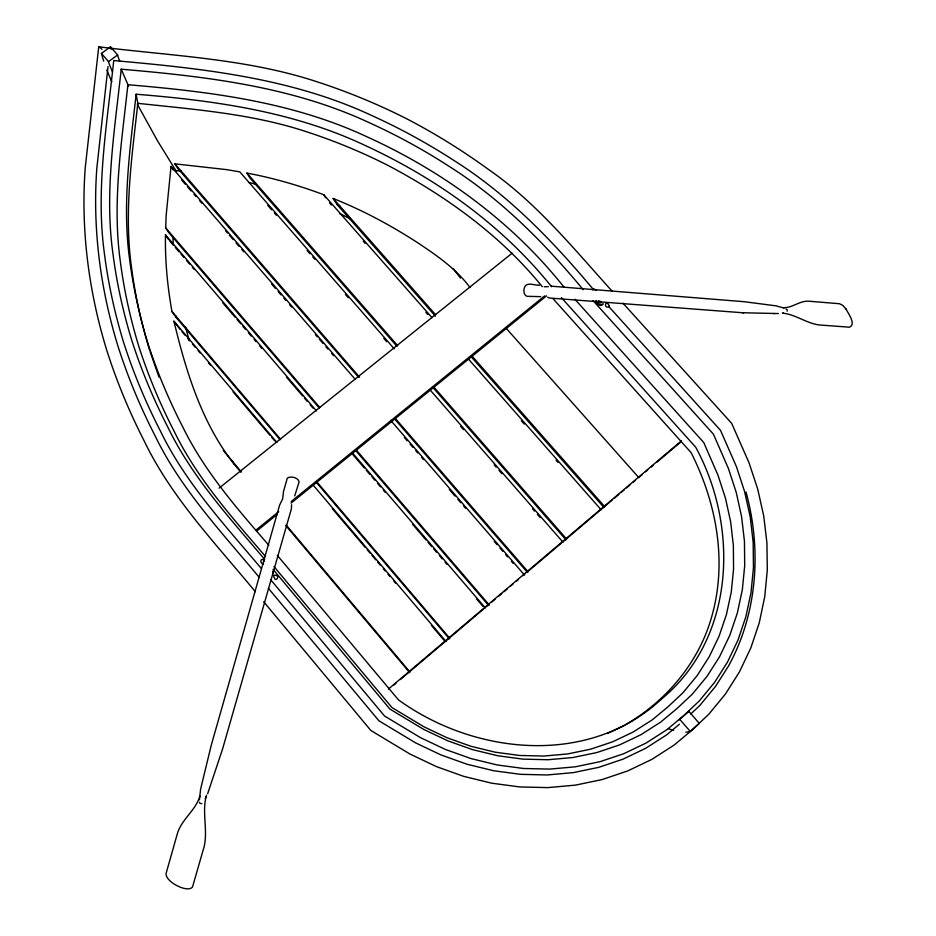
<?xml version="1.0" encoding="UTF-8"?>
<svg xmlns="http://www.w3.org/2000/svg" width="936" height="936" viewBox="0 0 936 936"><rect width="100%" height="100%" fill="white"/><g stroke="black" fill="none" stroke-linecap="round" stroke-linejoin="round"><path stroke-width="1.4" d="M199.438 799.777L200.62 789.071L211.255 745.231L279.63 505.066L282.684 498.853L283.491 491.564L287.293 478.156C290.499 475.675 298.654 477.652 299.087 481.993L294.7 495.928M316.438 410.927L165.485 234.831C164.97 260.536 167.439 286.24 171.967 311.524L176.038 317.327L280.098 439.733M319.246 408.026L168.843 232.713L165.719 227.904L166.128 215.689L171.019 166.409L355.352 379.501M98.689 47.256L99.111 46.823C172.435 56.055 247.513 58.57 318.193 82.169C348.414 92.032 377.816 104.212 406.201 118.521C434.749 133.345 462.127 150.31 488.147 169.205C536.363 202.48 573.241 248.169 612.179 291.248M291.599 504.703L291.377 508.903L222.557 749.057L207.628 793.775M206.458 795.284C201.638 812.003 208.108 829.752 204.095 846.799L192.524 886.965C187.656 893.482 164.911 881.595 166.105 873.382L177.454 833.356C181.748 819.187 195.612 810.517 199.894 796.138M551.596 286.732C501.661 224.488 434.947 177.337 362.7 144.331C291.739 111.29 213.42 100.433 136.141 94.232L137.838 103.323C131.8 157.611 123.891 212.449 131.449 267.029C135.123 295.39 141.324 323.365 149.76 350.684M136.141 94.232C130.022 149.058 122.008 204.457 129.636 259.588C133.345 288.241 139.604 316.497 148.145 344.109C157.4 372.692 169.065 400.432 182.859 427.132C204.493 471.334 236.855 508.377 268.843 545.279M583.245 289.75C544.541 243.032 501.579 199.637 450.111 166.994C424.277 150.216 397.238 135.369 369.17 122.651C291.564 86.393 205.569 76.424 121.212 69.194C114.73 130.057 104.411 191.459 112.811 252.697C116.602 282.567 123.072 312.027 131.917 340.798C141.5 370.597 153.621 399.52 167.942 427.354C191.985 476.974 229.308 517.655 264.631 559.33M108.014 66.561L96.829 168.211C92.418 228.407 100.339 289.154 118.147 346.741C127.893 377.22 140.224 406.797 154.814 435.275C180.566 488.744 221.434 532.011 259.073 577.149M98.725 46.823L85.246 167.661C80.636 229.18 88.616 291.307 106.739 350.204C116.637 381.338 129.191 411.571 144.05 440.669C171.405 497.695 215.572 543.36 255.329 591.704M592.348 289.774L594.032 288.931L595.998 290.523M206.505 796.243L205.288 798.654M603.229 303.697C600.912 306.329 597.074 302.89 596.08 300.479M602.772 304.586C600.467 307.219 596.641 303.779 595.647 301.369M690.756 714.016L699.8 705.487L715.525 686.416L728.641 665.824C757.505 613.162 761.775 549.514 746.027 492.09M685.795 732.151A278.062 58.535 50 0 0 690.241 731.437L699.297 723.388L688.884 711.418L687.89 711.945M678.846 719.959L688.884 711.418M388.417 689.072L681.478 440.809M393.635 685.21L395.87 683.327M400.327 679.548L483.912 608.728M486.135 606.844L489.481 604.012M491.716 602.117L495.05 599.286M498.397 596.454L501.743 593.623M503.966 591.739L507.312 588.908M510.658 586.076L512.893 584.181M516.227 581.35L518.462 579.466M522.92 575.687L525.143 573.791M528.489 570.96L612.074 500.152M614.308 498.256L618.766 494.489M620.989 492.593L624.335 489.762M626.57 487.878L629.905 485.047M633.251 482.215L635.485 480.32M638.82 477.489L642.166 474.657M645.512 471.826L647.735 469.93M651.082 467.099L653.316 465.215M656.651 462.384L680.062 442.552M679.454 724.195L666.666 734.854L645.618 748.332L622.85 759.225L598.654 767.356L573.323 772.621L547.162 774.961L520.521 774.329L493.717 770.749L467.076 764.256L440.95 754.931L415.654 742.915L378.904 720.79L268.433 588.37M256.078 529.998L278.717 511.641M291.166 501.544L544.693 295.858M257.014 530.794L277.454 514.203M291.073 503.147L546.53 295.858M219.118 488.136L512.203 253.129M112.484 71.908A263.578 54.592 52.4 0 1 109.196 63.894L108.553 61.636L117.608 54.978L110.483 46.8L101.427 53.434A223.891 45.057 52.5 0 0 103.744 61.168M625.447 724.756C666.725 700.807 699.555 661.693 712.109 615.256C727.26 560.828 716.332 502.316 691.107 452.638L552.977 298.619M607.464 733.496L624.253 725.517M540.692 296.654L526.991 296.314C523.75 295.214 523.423 290.827 524.289 288.031C526.09 281.116 534.959 285.679 539.487 285.223M782.32 313.022L783.292 312.823M548.309 286.65L544.202 286.767M783.561 307.663C792.546 308.049 799.87 300.245 809.511 301.252L839.557 303.744L842.798 305.405L846.191 309.231M601.368 301.918L598.841 300.772M600.924 302.808L597.999 301.146M778.389 313.56L742.482 312.741L549.49 298.022L547.665 297.227M742.482 312.741L743.5 312.776M773.662 313.607L774.411 313.63M551.187 286.17L744.202 301.708L775.909 305.826L784.052 308.073M175.956 170.586L181.467 171.101M137.838 103.323C195.016 109.535 253.036 113.806 307.932 132.21C335.498 141.242 362.314 152.392 388.183 165.508C446.191 196.209 500.713 235.427 542.283 286.685M358.418 377.149L177.828 168.515L174.903 163.847L226.688 169.627L239.791 171.873L394.185 348.777M396.899 346.261L249.912 177.945L246.952 173.09C273.136 177.934 298.806 185.41 323.739 194.711L431.976 317.643M263.578 563.987C258.699 563.437 261.214 556.136 264.397 561.202M248.52 182.403L255.551 184.17M783.268 313.209C796.08 314.753 806.668 323.388 819.351 324.967L849.455 327.19C856.545 324.265 847.934 313.209 846.074 309.044M435.427 316.192L337.159 204.645L333.157 198.49C363.39 210.471 392.09 226.032 419.281 243.793C437.896 256.3 456.499 269.205 469.966 287.492M337.159 204.645L339.803 205.744M339.733 213.642L350.041 218.638M99.111 46.823L101.954 49.245M622.943 303.159L731.659 423.329L749.034 462.793L757.715 489.095L763.717 515.935L766.935 543.032L767.298 570.082L764.735 596.77L759.26 622.803L750.859 647.841L739.452 671.884L725.447 694.009L708.833 714.215L691.973 730.15L674.095 745.091L651.83 759.388L627.752 770.925L602.176 779.548L575.441 785.128L547.876 787.609L519.831 786.954L491.681 783.186L463.741 776.365L436.387 766.596L409.921 754.018L370.808 730.443L263.706 601.766M593.576 289.715C552.755 240.915 508.271 194.746 454.159 160.618C427.892 143.571 400.397 128.501 371.873 115.584C291.108 77.782 201.427 68.351 113.724 60.571C107.078 124.371 95.589 188.686 104.317 252.907C108.155 283.304 114.707 313.291 123.669 342.588C133.403 372.938 145.7 402.386 160.255 430.735C185.305 482.602 224.617 524.85 261.331 568.515M609.196 307.02L720.521 430.361L736.433 466.643L744.576 491.482L750.192 516.766L753.164 542.225L753.457 567.567L751.023 592.511L745.863 616.754L738.024 640.002L727.553 661.986L714.554 682.426L699.169 701.064L683.374 715.946L666.619 729.893L646.039 743.067L623.774 753.702L600.093 761.658L575.277 766.818L549.643 769.1L523.505 768.479L497.18 764.958L471.007 758.581L445.302 749.42L420.393 737.591L384.556 716.028L270.668 579.688M593.038 300.608L713.396 434.14L728.407 468.456L736.234 492.406L741.605 516.766L744.448 541.3L744.705 565.707L742.33 589.715L737.334 613.057L729.752 635.427L719.644 656.581L707.113 676.248L692.289 694.173L676.962 708.575L660.722 722.065L640.903 734.737L619.468 744.951L596.677 752.591L572.797 757.54L548.122 759.728L522.967 759.131L497.648 755.738L472.458 749.607L447.724 740.797L423.762 729.425L389.926 709.09L273.055 569.392M564.139 287.293C511.98 221.645 442.67 171.089 366.561 136.609C291.856 101.72 209.161 91.541 127.893 84.731C121.61 143.114 112.156 202.036 120.241 260.77C123.973 289.961 130.326 318.755 138.984 346.893C148.368 376.003 160.22 404.258 174.236 431.461C197.04 478.343 231.859 517.163 265.473 556.44M574.868 299.239L703.743 442.529L717.994 475.231L725.505 498.338L730.665 521.843L733.368 545.501L733.567 569.041L731.25 592.195L726.394 614.683L719.059 636.246L709.289 656.627L697.191 675.57L682.882 692.827L668.047 706.762L652.322 719.807L633.216 731.999L612.565 741.838L590.604 749.186L567.602 753.948L543.851 756.054L519.632 755.469L495.249 752.205L471.007 746.296L447.197 737.814L424.125 726.886L391.962 707.558L273.909 566.514M561.343 297.578L695.717 447.232C739.183 527.038 735.24 638.305 661.424 699.145C588.803 766.771 474.61 755.024 398.432 699.835L277.302 555.364M505.873 327.928L638.843 477.641M333.157 198.49L435.591 314.73M472.317 356.405L604.703 506.657M471.077 356.651L604.036 507.569M468.702 359.354L601.087 509.722M329.472 202.831L331.402 205.019M363.215 241.16L365.145 243.348M425.892 312.355L427.822 314.555M521.352 420.802L524.242 424.09M556.054 460.231L557.985 462.419M246.952 173.09L397.66 345.641M434.14 387.399L566.608 539.066M432.444 386.954L565.976 539.861M429.659 389.435L562.957 542.166M267.708 205.323L271.545 209.722M274.423 213.022L276.354 215.221M307.055 250.415L309.933 253.714M312.811 257.014L314.742 259.214M345.442 294.407L348.321 297.706M383.83 338.399L386.708 341.698M460.606 426.383L463.484 429.682M494.196 464.888L496.115 467.087M498.993 470.387L501.871 473.686M532.584 508.88L534.503 511.079M537.381 514.379L540.259 517.678M101.427 53.434L108.553 61.636M679.828 719.445L690.241 731.437M174.903 163.847L359.623 377.208M395.039 418.111L528.068 571.779M394.723 419.094L527.541 572.539M390.686 420.358L524.394 574.926M181.596 179.923L185.422 184.345M187.329 186.556L191.155 190.979M194.021 194.29L195.928 196.501M199.754 200.924L201.673 203.135M225.564 230.771L227.483 232.982M229.39 235.193L233.216 239.616M236.083 242.939L238.949 246.25M241.827 249.561L243.734 251.772M271.463 283.83L275.278 288.253M278.156 291.576L281.022 294.887M283.889 298.198L285.796 300.409M289.622 304.832L291.541 307.043M315.432 334.678L317.351 336.89M319.258 339.101L323.084 343.524M325.95 346.846L327.869 349.046M331.683 353.469L333.602 355.68M404.352 437.486L407.219 440.797M410.085 444.12L412.951 447.431M415.818 450.754L417.725 452.954M421.551 457.376L423.47 459.588M449.28 489.434L455.013 496.068M457.88 499.391L460.746 502.702M463.624 506.013L465.531 508.225M494.208 541.394L497.086 544.705M499.953 548.028L502.819 551.339M505.686 554.662L507.593 556.873M511.419 561.284L513.337 563.495M165.719 227.904L319.82 407.523M355.972 449.654L489.142 604.867M355.411 450.193L488.686 605.545M352.521 453.012L485.433 608.061M169.568 240.739L173.371 245.173M175.266 247.396L179.069 251.831M180.964 254.042L183.819 257.365M186.673 260.699L189.517 264.022M192.371 267.345L194.267 269.556M222.768 302.808L235.123 317.222M237.019 319.433L240.821 323.868M242.716 326.091L245.571 329.413M248.414 332.736L251.269 336.059M254.124 339.394L256.019 341.605M259.822 346.039L261.717 348.25M286.416 377.079L302.574 395.916M304.469 398.128L307.324 401.462M310.167 404.785L313.022 408.108M351.971 453.55L364.315 467.965M366.222 470.176L370.024 474.61M371.92 476.822L374.774 480.156M377.617 483.479L380.472 486.802M383.315 490.125L385.222 492.348M412.776 524.488L426.067 540.002M427.974 542.225L431.777 546.659M433.672 548.87L436.527 552.193M439.37 555.516L442.225 558.85M445.068 562.173L446.975 564.385M476.424 598.747L483.07 606.505M171.967 311.524L280.648 439.358M316.555 481.595L449.806 638.329M316.04 482.017L449.42 638.925M240.95 472.282C203.943 430.349 186.767 374.622 173.932 321.212L276.916 442.447M312.823 484.708L446.039 641.534M180.157 329.53L173.932 321.212M182.04 331.753L184.872 335.088M187.715 338.422L189.599 340.645M192.43 343.992L195.273 347.326M198.104 350.661L200 352.884M208.494 362.899L210.389 365.122M233.064 391.821L269.919 435.217M271.803 437.44L274.646 440.774M332.28 508.634L365.356 547.572M367.24 549.795L370.071 553.129M371.966 555.364L375.745 559.81M377.641 562.033L380.472 565.367M383.304 568.714L385.199 570.937M388.03 574.271L389.914 576.494M393.693 580.94L395.589 583.175M431.496 625.447L444.717 641.02M223.259 450.415L241.09 471.58M286.147 525.073L409.102 671.042M285.971 525.728L409.769 672.692M453.469 268.913L460.489 278.086M165.485 234.831L168.62 239.639M176.565 171.733L157.646 141.055L137.253 104.13M232.222 461.12L234.386 464.478M323.739 194.711L325.634 197.707M171.019 166.409L173.219 169.919M128.524 86.089L121.212 69.194M150.228 351.995L158.991 377.068M189.294 340.669L185.539 327.073M117.608 54.978L118.228 57.248A263.25 56.055 52.4 0 0 119.796 61.226M272.914 571.182L273.23 572.809M175.64 315.549L176.038 317.327M273.207 572.282L273.23 573.3M173.043 237.03L173.125 242.845M786.088 309.114A1.474 1.053 -84.2 0 1 787.071 311.173M111.162 49.315A223.622 46.262 52.6 0 1 110.483 46.8M673.616 730.408A278.062 58.535 50 0 1 668.433 728.688M111.817 81.865A223.891 45.057 52.5 0 1 106.879 69.919M201.79 803.626A1.591 0.76 15.4 0 1 200.07 803.217A1.591 0.76 15.4 0 1 199.508 802.281M609.406 306.423C603.077 310.249 605.533 296.981 609.406 306.423M273.616 575.371C275.032 585.328 281.97 573.745 273.616 575.371"/></g></svg>
